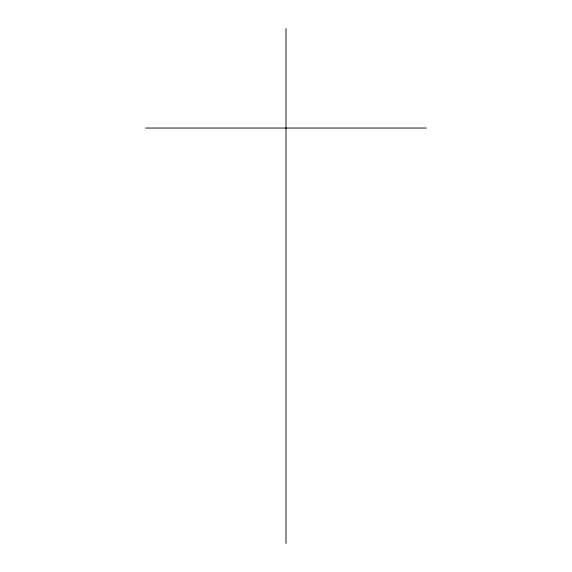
<?xml version="1.0" encoding="UTF-8"?>
<svg xmlns="http://www.w3.org/2000/svg" width="572" height="572" viewBox="0 0 572 572"><rect width="100%" height="100%" fill="white"/><g stroke="black" fill="none" stroke-linecap="round" stroke-linejoin="round"><path stroke-width="0.86" d="M145.603 128.049L426.397 128.049M286 28.6L286 543.4"/></g></svg>
